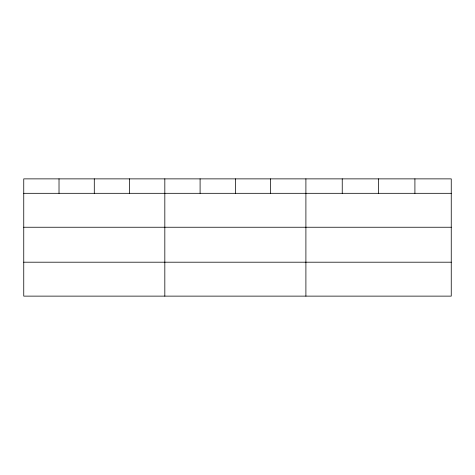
<?xml version="1.0" encoding="UTF-8"?>
<svg xmlns="http://www.w3.org/2000/svg" width="475" height="475" viewBox="0 0 475 475"><rect width="100%" height="100%" fill="white"/><g stroke="black" fill="none" stroke-linecap="round" stroke-linejoin="round"><path stroke-width="0.71" d="M451.25 227.24L451.25 178.873L23.75 178.873L23.75 296.127L451.25 296.127L451.25 227.24L23.75 227.24M23.75 193.313L451.25 193.313M23.75 262.2L451.25 262.2M414.912 178.873L414.912 193.313M378.575 178.873L378.575 193.313M342.238 178.873L342.238 193.313M305.9 178.873L305.9 296.127M270.631 178.873L270.631 193.313M235.362 178.873L235.362 193.313M200.094 178.873L200.094 193.313M164.825 178.873L164.825 296.127M129.556 178.873L129.556 193.313M94.288 178.873L94.288 193.313M59.019 178.873L59.019 193.313"/></g></svg>
